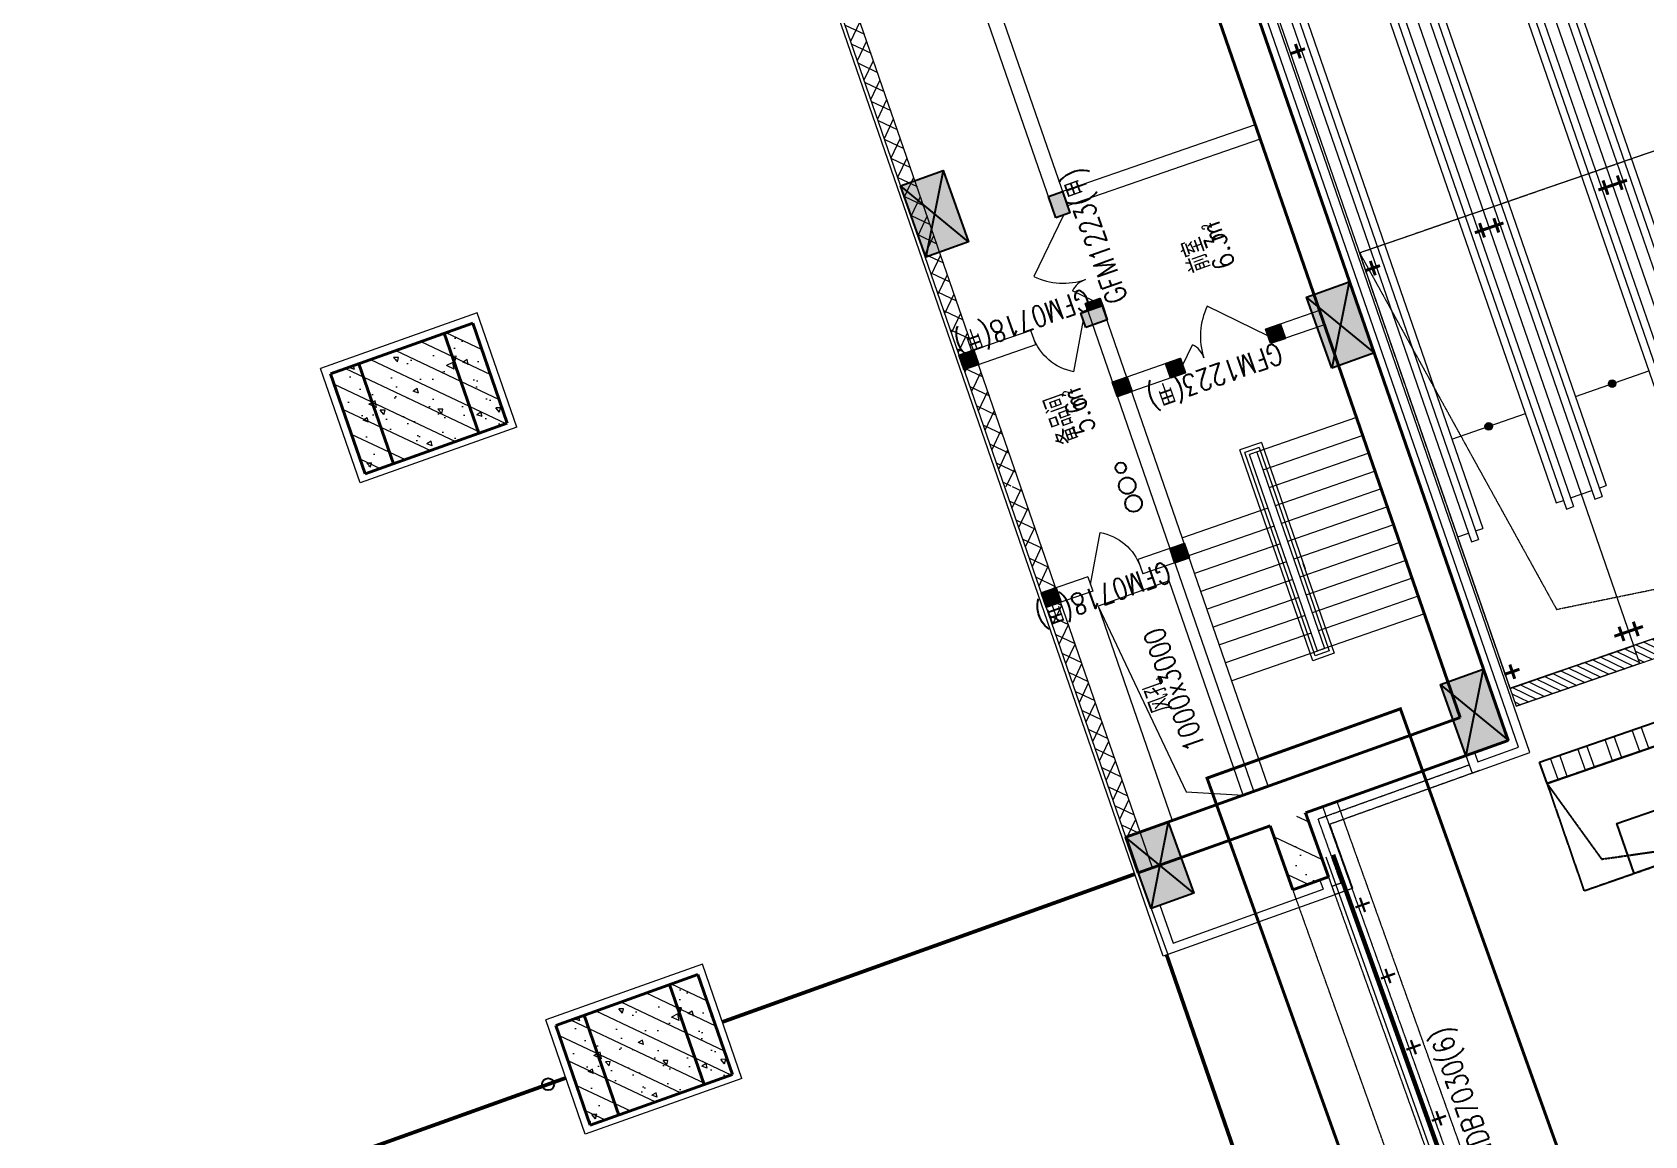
# Model space of a CAD drawing. Header units: millimetres. Extents: x 395197 to 699875, y 745 to 708816.
# Drawn here: x 431702 to 453051, y 447387 to 461988 of the extents above; entities that cross this region are included whole.
import ezdxf
from ezdxf.enums import TextEntityAlignment as Align

# ---------------------------------------------------------------- set-up
doc = ezdxf.new("R2010")
doc.units = ezdxf.units.MM
for name, pattern in [('CONTINOUS', [0]), ('DASH', [0.35, 0.25, -0.1]), ('DIVIDE', [31.75, 12.7, -6.35, 0, -6.35, 0, -6.35])]:
    doc.linetypes.add(name, pattern=pattern)
for name, color, linetype in [('0-GPS', 36, 'Continuous'), ('gpsylk', 40, 'Continuous'), ('R2 柱子调整', 2, 'Continuous'), ('商业阴影', 8, 'Continuous'), ('挡烟', 5, 'DIVIDE'), ('柱', 9, 'Continuous'), ('标注', 3, 'Continuous')]:
    doc.layers.add(name, color=color, linetype=linetype)
for name, color, linetype, lineweight in [('COLUMN', 9, 'Continuous', 13), ('SPACE', 7, 'Continuous', 9), ('STAIR', 2, 'Continuous', 9), ('WALL', 6, 'Continuous', 20), ('WINDOW', 252, 'Continuous', 9), ('吊钩', 175, 'Continuous', 9), ('地墙', 4, 'Continuous', 40), ('填充', 252, 'Continuous', 9), ('孔洞', 30, 'Continuous', 9), ('扶手', 144, 'Continuous', 9), ('柱子装修层', 9, 'Continuous', 9), ('离壁墙', 185, 'Continuous', 9), ('设备', 3, 'Continuous', 9), ('门号', 2, 'Continuous', 20)]:
    doc.layers.add(name, color=color, linetype=linetype, lineweight=lineweight)
doc.styles.add('_HZTXT', font='txt1.shx', dxfattribs={"width": 0.7, "bigfont": 'HZTXT.shx'})

# ---------------------------------------------------------------- blocks, each defined once
blk = doc.blocks.new('平方米')
at = {"layer": 'SPACE', "style": '_HZTXT', "width": 0.8}
for s, height, p in [('m', 256, (-166882, 205269)), ('2', 119, (-166691, 205390))]:
    blk.add_text(s, height=height, rotation=359.89, dxfattribs=at).set_placement(p)
blk = doc.blocks.new('coli]umn')
at = {"layer": 'COLUMN', "linetype": 'ByBlock'}
for points in [[(67234, -391426), (68234, -391426), (68234, -392026), (67234, -392026)], [(76354, -391525), (77354, -391525), (77354, -392125), (76354, -392125)], [(67734, -396032), (68734, -396032), (68734, -396632), (67734, -396632)], [(73158, -396090), (74158, -396090), (74158, -396690), (73158, -396690)]]:
    blk.add_hatch(color=256, dxfattribs=at).paths.add_polyline_path(points)
at = {"layer": 'R2 柱子调整', "color": 8, "linetype": 'Continuous'}
for p, q in [((67234, -392026), (68234, -391426)), ((68234, -392026), (67234, -391426)), ((76354, -392125), (77354, -391525)), ((77354, -392125), (76354, -391525)), ((67734, -396632), (68734, -396032)), ((68734, -396632), (67734, -396032)), ((73158, -396690), (74158, -396090)), ((74158, -396690), (73158, -396090))]:
    blk.add_line(p, q, dxfattribs=at)
at = {"layer": 'R2 柱子调整', "linetype": 'Continuous'}
for points in [[(67234, -391426), (68234, -391426), (68234, -392026), (67234, -392026)], [(76354, -391525), (77354, -391525), (77354, -392125), (76354, -392125)], [(67734, -396032), (68734, -396032), (68734, -396632), (67734, -396632)], [(73158, -396090), (74158, -396090), (74158, -396690), (73158, -396690)]]:
    blk.add_lwpolyline(points, close=True, dxfattribs=at)
blk = doc.blocks.new('$DorLib2D$00000222')
at = {"color": 0}
for p, q in [((0.5, -0.001), (-0.031, 0.53)), ((-0.5, 0), (-0.322, 0.178))]:
    blk.add_line(p, q, dxfattribs=at)
for centre, radius, start, end in [((0.505, -0.002), 0.755, 135.2225, 179.7238), ((-0.501, 0.003), 0.251, 359.7899, 44.4567)]:
    blk.add_arc(centre, radius, start, end, dxfattribs=at)
blk = doc.blocks.new('$DorLib2D$00000228')
at = {"color": 0}
blk.add_line((0.5, 0), (0, 0.866), dxfattribs=at)
blk.add_arc((0.5, 0), 1, 120, 180, dxfattribs=at)

msp = doc.modelspace()

# ---------------------------------------------------------------- hatches: boundary and pattern name
at = {"layer": 'STAIR'}
h = msp.add_hatch(color=256, dxfattribs=at)
h.paths.add_polyline_path([(452572, 457323, 0.414776), (452636, 457292, 0.0086), (452638, 457293), (452613, 457337)])
h.paths.add_polyline_path([(452572, 457323), (452613, 457337), (452590, 457380, 0.331348)])
h.paths.add_polyline_path([(452603, 457387, 0.072383), (452590, 457380), (452613, 457337), (452667, 457356, 0.414776)])
h.paths.add_polyline_path([(452613, 457337), (452638, 457293, 0.403616), (452667, 457356)])
h = msp.add_hatch(color=256, dxfattribs=at)
h.paths.add_polyline_path([(450937, 456757, 0.414776), (451001, 456727, 0.0086), (451003, 456728), (450978, 456772)])
h.paths.add_polyline_path([(450937, 456757), (450978, 456772), (450955, 456814, 0.331348)])
h.paths.add_polyline_path([(450968, 456821, 0.072383), (450955, 456814), (450978, 456772), (451032, 456791, 0.414776)])
h.paths.add_polyline_path([(450978, 456772), (451003, 456728, 0.403616), (451032, 456791)])
h = msp.add_hatch(dxfattribs=at)
h.set_pattern_fill('ANSI31', color=256, scale=25, angle=-70.9236, style=0)
h.set_pattern_definition([(334.0763804, (2869073.82, 8892401.89), (34.7005739, 71.38809984), [])])
h.paths.add_polyline_path([(452903, 453872), (452985, 453636), (454620, 454201), (454538, 454437)])
h = msp.add_hatch(dxfattribs=at)
h.set_pattern_fill('ANSI31', color=256, scale=25, angle=-70.9236, style=0)
h.set_pattern_definition([(334.0763804, (2867438.82, 8891836.48), (34.7005739, 71.38809984), [])])
h.paths.add_polyline_path([(451268, 453306), (451350, 453070), (452985, 453636), (452903, 453872)])
at = {"layer": '填充'}
h = msp.add_hatch(dxfattribs=at)
h.set_pattern_fill('ANSI37', color=252, scale=120, angle=109.699, style=0)
h.set_pattern_definition([(154.69898, (613992.78, 549988.95), (-81.41474, -172.22628), []), (244.69898, (613992.78, 549988.95), (172.22628, -81.41474), [])])
h.paths.add_polyline_path([(444729, 456152), (444777, 456013), (444777, 456013), (444777, 456013), (444580, 455972), (444709, 455599), (441960, 463546), (441970, 463517), (441905, 463705), (441960, 463546), (442159, 463582), (442094, 463771), (441905, 463705), (441970, 463517), (441960, 463546), (441905, 463705), (442094, 463771), (444712, 456202)])
h.paths.add_polyline_path([(441365, 465266), (441398, 465172), (441587, 465237), (441554, 465331)])
h.paths.add_polyline_path([(439209, 471503), (441317, 465407), (441506, 465472), (439398, 471568)])
h.paths.add_polyline_path([(438882, 472448), (439191, 471553), (439380, 471618), (439071, 472513)])
h.paths.add_polyline_path([(437509, 476417), (437784, 475621), (437973, 475687), (437698, 476482)])
h.paths.add_polyline_path([(436299, 479914), (437444, 476606), (437633, 476671), (436488, 479979)])
h.paths.add_polyline_path([(434124, 486205), (435777, 481426), (435966, 481491), (434354, 486151)])
h.paths.add_polyline_path([(446182, 451338), (446371, 451405), (444963, 455475), (444777, 456013), (444588, 455948)])
h = msp.add_hatch(dxfattribs=at)
h.set_pattern_fill('钢筋混凝土', color=252, scale=100, angle=109.699, style=0)
h.set_pattern_definition([(154.699, (437474.8, 457598.38), (-106.843, -226.02), []), (159.7, (437474.8, 457598.4), (-182.7, 696.44), [75, -825]), (104.7, (437474.8, 457598.4), (-661.4, -384.18), [60, -660]), (210.15, (437459.6, 457656.4), (-844.1, 312.26), [63.74, -701.14]), (155.883, (437286.5, 457531), (-203.9, 1060.58), [112.5, -1237.5]), (206.335, (437269.5, 457619.3), (-1232.16, 551.6), [95.6, -1051.7]), (100.883, (437286.5, 457531), (-1232.16, 551.6), [90, -990]), (130.7, (437299.9, 457641.96), (177.85, 697.69), [75, -825]), (75.7, (437299.9, 457642), (-764.73, -15.36), [60, -660]), (181.15, (437314.7, 457700.1), (-586.88, 682.33), [63.74, -701.14]), (147.199, (437474.8, 457598.38), (-317.51, -100.763), [0, -652, 0, -670, 0, -662.5]), (117.199, (437474.8, 457598.38), (-460.004, 114.726), [0, -382, 0, -637, 0, -252.5]), (77.199, (437549.97, 457388.43), (-158.705, 510.184), [0, -250, 0, -780, 0, -1035]), (67.2, (437583.7, 457294.3), (-290.83, 515.31), [0, -325, 0, -518, 0, -735])])
h.paths.add_polyline_path([(437157, 458007), (437386, 457345), (437762, 457480), (437534, 458141)])
h.paths.add_polyline_path([(437386, 457345), (437615, 456683), (437991, 456818), (437762, 457480)])
h.paths.add_polyline_path([(435651, 457467), (435879, 456806), (436256, 456940), (436027, 457602)])
h.paths.add_polyline_path([(435879, 456806), (436108, 456144), (436485, 456279), (436256, 456940)])
h.paths.add_polyline_path([(436256, 456940), (436485, 456279), (437615, 456683), (437386, 457345)])
h.paths.add_polyline_path([(436027, 457602), (436256, 456940), (437386, 457345), (437157, 458007)])
h = msp.add_hatch(dxfattribs=at)
h.set_pattern_fill('钢筋混凝土', color=252, scale=150, angle=109.699, style=0)
h.set_pattern_definition([(154.69898, (625805.57, 547374.84), (-160.2652, -339.0281), []), (159.699, (625805.6, 547374.8), (-274.04, 1044.654), [112.5, -1237.5]), (104.699, (625805.6, 547374.8), (-992.102, -576.2684), [90, -990]), (210.1504, (625782.7, 547461.9), (-1266.1414, 468.3866), [95.61, -1051.713]), (155.8832, (625523.1, 547273.7), (-305.868, 1590.863), [168.75, -1856.25]), (206.3346, (625497.6, 547406.3), (-1848.246, 827.413), [143.415, -1577.57]), (100.8832, (625523.1, 547273.7), (-1848.246, 827.412), [135, -1485]), (130.699, (625543.2, 547440.2), (266.7776, 1046.5322), [112.5, -1237.5]), (75.699, (625543.2, 547440.2), (-1147.092, -23.035), [90, -990]), (181.1504, (625565.4, 547527.4), (-880.314, 1023.4977), [95.61, -1051.713]), (147.19898, (625805.57, 547374.84), (-476.2659, -151.1447), [0, -978, 0, -1005, 0, -993.75]), (117.19898, (625805.57, 547374.84), (-690.0067, 172.0891), [0, -573, 0, -955.5, 0, -378.75]), (77.19898, (625918.32, 547059.9), (-238.0578, 765.2761), [0, -375, 0, -1170, 0, -1552.5]), (67.199, (625968.9, 546918.7), (-436.239, 772.9693), [0, -487.5, 0, -777, 0, -1102.5])])
h.paths.add_polyline_path([(448276, 451557), (448090, 451490), (448393, 450643), (448570, 450706)])
h.paths.add_polyline_path([(448560, 451658), (448276, 451557), (448570, 450706), (448864, 450811)])
h = msp.add_hatch(dxfattribs=at)
h.set_pattern_fill('钢筋混凝土', color=252, scale=100, angle=109.699, style=0)
h.set_pattern_definition([(154.699, (440455.8, 448978.92), (-106.843, -226.02), []), (159.7, (440455.8, 448978.9), (-182.7, 696.44), [75, -825]), (104.7, (440455.8, 448978.9), (-661.4, -384.18), [60, -660]), (210.15, (440440.6, 449036.96), (-844.1, 312.26), [63.74, -701.14]), (155.883, (440267.5, 448911.5), (-203.9, 1060.58), [112.5, -1237.5]), (206.335, (440250.5, 448999.9), (-1232.16, 551.6), [95.6, -1051.7]), (100.883, (440267.5, 448911.5), (-1232.16, 551.6), [90, -990]), (130.7, (440280.9, 449022.5), (177.85, 697.69), [75, -825]), (75.7, (440280.9, 449022.5), (-764.73, -15.36), [60, -660]), (181.15, (440295.7, 449080.65), (-586.88, 682.33), [63.74, -701.14]), (147.199, (440455.8, 448978.92), (-317.51, -100.763), [0, -652, 0, -670, 0, -662.5]), (117.199, (440455.8, 448978.92), (-460.004, 114.726), [0, -382, 0, -637, 0, -252.5]), (77.199, (440530.97, 448768.97), (-158.705, 510.184), [0, -250, 0, -780, 0, -1035]), (67.2, (440564.7, 448674.8), (-290.83, 515.31), [0, -325, 0, -518, 0, -735])])
h.paths.add_polyline_path([(440138, 449387), (440367, 448725), (440743, 448860), (440515, 449522)])
h.paths.add_polyline_path([(440367, 448725), (440596, 448064), (440972, 448199), (440743, 448860)])
h.paths.add_polyline_path([(438632, 448848), (438860, 448186), (439237, 448321), (439008, 448983)])
h.paths.add_polyline_path([(438860, 448186), (439089, 447525), (439466, 447659), (439237, 448321)])
h.paths.add_polyline_path([(439237, 448321), (439466, 447659), (440596, 448064), (440367, 448725)])
h.paths.add_polyline_path([(439008, 448983), (439237, 448321), (440367, 448725), (440138, 449387)])
at = {"layer": '孔洞'}
h = msp.add_hatch(dxfattribs=at)
h.set_pattern_fill('ANSI32', color=8, scale=80, angle=424.699, style=0)
h.set_pattern_definition([(109.69898, (625936.3, 546996.78), (-358.70256, -128.4269), []), (109.69898, (626013.08, 547159.16), (-358.70256, -128.4269), [])])
h.paths.add_polyline_path([(451583, 452304), (451681, 452021), (458238, 454288), (458140, 454572)])
at = {"layer": '柱'}
for points in [[(445252, 459533), (445155, 459817), (445344, 459882), (445441, 459598)], [(445651, 458084), (445586, 458273), (445870, 458371), (445935, 458182)], [(445680, 458306), (445648, 458400), (445837, 458466), (445870, 458371)], [(448101, 457873), (448036, 458062), (448225, 458127), (448290, 457938)], [(444042, 457527), (443976, 457716), (444165, 457782), (444231, 457593)], [(446778, 457415), (446712, 457604), (446901, 457670), (446967, 457481)], [(446070, 457171), (446004, 457360), (446193, 457425), (446259, 457236)], [(446831, 454969), (446766, 455158), (446955, 455224), (447020, 455035)], [(445130, 454381), (445065, 454570), (445254, 454635), (445319, 454446)]]:
    msp.add_hatch(color=252, dxfattribs=at).paths.add_polyline_path(points)

# ---------------------------------------------------------------- linework, layer by layer
at = {"layer": '0-GPS', "linetype": 'DASH', "elevation": 0}
for points in [[(453647, 452700), (451757, 452047), (452247, 450629), (454137, 451283), (453647, 452700)], [(451757, 452047), (452480, 451047), (454137, 451283)]]:
    msp.add_lwpolyline(points, dxfattribs=at)
at = {"layer": '0-GPS', "elevation": 0}
msp.add_lwpolyline([(454137, 451283), (452909, 450858), (452680, 451520), (453908, 451944)], close=True, dxfattribs=at)
at = {"layer": 'gpsylk', "linetype": 'CONTINOUS', "lineweight": -3}
for p, q in [((451659, 452330, 0), (458140, 454572, 0)), ((451757, 452047, 0), (458238, 454288, 0))]:
    msp.add_line(p, q, dxfattribs=at)
at = {"layer": 'gpsylk', "linetype": 'CONTINOUS', "lineweight": -3, "elevation": 0}
msp.add_lwpolyline([(451757, 452047), (451659, 452330)], dxfattribs=at)
at = {"layer": 'gpsylk', "linetype": 'CONTINOUS', "lineweight": -2}
for centre, radius in [((446114, 456225, 0), 70), ((446199, 455989, 0), 110), ((446283, 455754, 0), 110)]:
    msp.add_circle(centre, radius, dxfattribs=at)
at = {"layer": 'gpsylk', "linetype": 'CONTINOUS', "lineweight": -3}
msp.add_circle((438532, 448069, 0), 79.5, dxfattribs=at)
at = {"layer": 'STAIR'}
for p, q in [((454121, 456409, 0), (448492, 472686, 0)), ((454176, 456555, 0), (448587, 472719, 0)), ((453515, 456326, 0), (447925, 472490, 0)), ((453649, 456246, 0), (448019, 472523, 0)), ((453743, 456278, 0), (448114, 472556, 0)), ((454538, 454437, 0), (448256, 472605, 0)), ((454027, 456376, 0), (448398, 472654, 0)), ((446621, 472039, 0), (452903, 453872, 0)), ((446763, 472088, 0), (452392, 455811, 0)), ((446857, 472121, 0), (452486, 455844, 0)), ((446952, 472154, 0), (452541, 455990, 0)), ((446290, 471925, 0), (451880, 455761, 0)), ((446385, 471958, 0), (452014, 455680, 0)), ((446479, 471990, 0), (452108, 455713, 0)), ((444986, 471474, 0), (451350, 453070, 0)), ((445128, 471523, 0), (450757, 455246, 0)), ((445222, 471556, 0), (450851, 455278, 0)), ((445317, 471588, 0), (450906, 455424, 0)), ((449235, 456890, 0), (447818, 456400, 0)), ((449317, 456653, 0), (447994, 456196, 0)), ((448717, 453801, 0), (447818, 456400, 0)), ((447913, 456432, 0), (448812, 453833, 0)), ((449399, 456417, 0), (448076, 455960, 0)), ((449481, 456181, 0), (448158, 455723, 0)), ((449562, 455945, 0), (448240, 455487, 0)), ((452069, 455826, 0), (452211, 455875, 0)), ((452211, 455875, 0), (452352, 455924, 0)), ((452392, 455811, 0), (452486, 455844, 0)), ((452447, 455957, 0), (452541, 455990, 0)), ((448063, 455691, 0), (446929, 455298, 0)), ((449644, 455708, 0), (448321, 455251, 0)), ((451880, 455761, 0), (451974, 455794, 0)), ((452014, 455680, 0), (452108, 455713, 0)), ((448145, 455454, 0), (447011, 455062, 0)), ((449726, 455472, 0), (448403, 455015, 0)), ((450812, 455392, 0), (450906, 455424, 0)), ((448227, 455218, 0), (447092, 454826, 0)), ((449807, 455236, 0), (448485, 454778, 0)), ((450576, 455310, 0), (450717, 455359, 0)), ((450757, 455246, 0), (450851, 455278, 0)), ((448309, 454982, 0), (447174, 454590, 0)), ((449889, 455000, 0), (448566, 454542, 0)), ((448390, 454746, 0), (447256, 454353, 0)), ((449971, 454763, 0), (448648, 454306, 0)), ((450053, 454527, 0), (448730, 454070, 0)), ((448472, 454509, 0), (447337, 454117, 0)), ((452903, 453872, 0), (454538, 454437, 0)), ((452903, 453872, 0), (454538, 454437, 0)), ((448554, 454273, 0), (447419, 453881, 0)), ((450134, 454291, 0), (448812, 453833, 0)), ((452985, 453636, 0), (454620, 454201, 0)), ((448635, 454037, 0), (447501, 453645, 0)), ((448717, 453801, 0), (447583, 453408, 0)), ((451268, 453306, 0), (452903, 453872, 0)), ((451268, 453306, 0), (452903, 453872, 0)), ((452985, 453636, 0), (452903, 453872, 0)), ((452985, 453636, 0), (451350, 453070, 0)), ((451350, 453070, 0), (452985, 453636, 0))]:
    msp.add_line(p, q, dxfattribs=at)
at = {"layer": 'STAIR', "linetype": 'DASH', "ltscale": 0.8}
msp.add_line((448812, 453833, 0), (448717, 453801, 0), dxfattribs=at)
at = {"layer": 'STAIR', "linetype": 'DASH'}
msp.add_line((451268, 453306, 0), (452903, 453872, 0), dxfattribs=at)
at = {"layer": 'STAIR', "elevation": 0}
for points in [[(452133, 457171), (453106, 457508)], [(450498, 456606), (451471, 456942)]]:
    msp.add_lwpolyline(points, dxfattribs=at)
at = {"layer": 'STAIR'}
for centre in [(452620, 457339, 0), (450985, 456774, 0)]:
    msp.add_circle(centre, 50, dxfattribs=at)
at = {"layer": 'WALL'}
for p, q in [((446346, 450866, 0), (441888, 463754, 0)), ((446535, 450931, 0), (442077, 463819, 0)), ((445253, 459533, 0), (443855, 463575, 0)), ((445442, 459599, 0), (444044, 463641, 0)), ((447895, 460764, 0), (445344, 459882, 0)), ((447961, 460575, 0), (445409, 459693, 0)), ((445442, 459599, 0), (445253, 459533, 0)), ((445834, 458465, 0), (445645, 458399, 0)), ((447877, 451945, 0), (445645, 458399, 0)), ((448065, 452013, 0), (445834, 458465, 0)), ((448745, 458307, 0), (448036, 458062, 0)), ((444924, 458044, 0), (443976, 457716, 0)), ((444989, 457855, 0), (444924, 458044, 0)), ((448101, 457873, 0), (448036, 458062, 0)), ((448811, 458118, 0), (448101, 457873, 0)), ((444042, 457527, 0), (444989, 457855, 0)), ((446901, 457670, 0), (446193, 457425, 0)), ((446966, 457481, 0), (446901, 457670, 0)), ((446966, 457481, 0), (446259, 457236, 0)), ((446955, 455224, 0), (446340, 455011, 0)), ((446340, 455011, 0), (446406, 454822, 0)), ((447020, 455035, 0), (446406, 454822, 0)), ((445679, 454782, 0), (445065, 454570, 0)), ((445679, 454782, 0), (445744, 454593, 0)), ((445744, 454593, 0), (445130, 454381, 0))]:
    msp.add_line(p, q, dxfattribs=at)
at = {"layer": 'WALL', "elevation": 0}
msp.add_lwpolyline([(445932, 458181), (445651, 458084), (445586, 458273), (445867, 458370)], dxfattribs=at)
at = {"layer": 'WINDOW'}
msp.add_line((451384, 443942, 0), (448831, 451072, 0), dxfattribs=at)
at = {"layer": 'WINDOW', "linetype": 'DASH', "elevation": 0}
for points in [[(448975, 451807), (451964, 443456)], [(448786, 451740), (451776, 443389)], [(448864, 450811), (451223, 444221)], [(450752, 444053), (448393, 450643)]]:
    msp.add_lwpolyline(points, dxfattribs=at)
at = {"layer": 'WINDOW', "const_width": 60, "elevation": 0}
msp.add_lwpolyline([(451478, 443975), (448925, 451105)], dxfattribs=at)
at = {"layer": '吊钩', "const_width": 30, "elevation": 0}
for points in [[(449220, 450408), (449409, 450476)], [(449348, 450348), (449281, 450536)], [(449558, 449467), (449746, 449534)], [(449685, 449406), (449618, 449595)], [(449895, 448525), (450083, 448593)], [(450022, 448465), (449955, 448653)], [(450360, 447523), (450292, 447712)], [(450232, 447584), (450420, 447651)]]:
    msp.add_lwpolyline(points, dxfattribs=at)
at = {"layer": '商业阴影', "color": 7, "linetype": 'DASH', "ltscale": 2, "const_width": 40, "elevation": 0}
msp.add_lwpolyline([(454122, 432941), (447256, 452119), (449816, 453036), (456682, 433857)], close=True, dxfattribs=at)
at = {"layer": '地墙', "ltscale": 5}
for p, q in [((450607, 452922, 0), (446171, 465752, 0)), ((451242, 452618, 0), (446807, 465442, 0)), ((435651, 457467, 0), (437534, 458141, 0)), ((437615, 456683, 0), (437157, 458007, 0)), ((437991, 456818, 0), (437534, 458141, 0)), ((436485, 456279, 0), (436027, 457602, 0)), ((436108, 456144, 0), (435651, 457467, 0)), ((436108, 456144, 0), (437991, 456818, 0)), ((450607, 452922, 0), (446182, 451338, 0)), ((451242, 452618, 0), (448560, 451658, 0)), ((446346, 450865, 0), (446182, 451338, 0)), ((448090, 451490, 0), (446346, 450865, 0)), ((448393, 450643, 0), (448864, 450811, 0)), ((438632, 448848, 0), (440515, 449522, 0)), ((440972, 448199, 0), (440515, 449522, 0)), ((440596, 448064, 0), (440138, 449387, 0)), ((439466, 447659, 0), (439008, 448983, 0)), ((439089, 447525, 0), (438632, 448848, 0)), ((439089, 447525, 0), (440972, 448199, 0))]:
    msp.add_line(p, q, dxfattribs=at)
at = {"layer": '地墙', "linetype": 'ByBlock', "elevation": 0}
for points in [[(448864, 450811), (448560, 451658)], [(448393, 450643), (448090, 451490)]]:
    msp.add_lwpolyline(points, dxfattribs=at)
at = {"layer": '孔洞', "linetype": 'DASH', "elevation": 0}
for points in [[(449275, 459071), (455815, 461333), (457808, 455568), (451268, 453306), (449275, 459071)], [(449275, 459071), (451883, 454352), (457808, 455568)]]:
    msp.add_lwpolyline(points, dxfattribs=at)
at = {"layer": '孔洞', "elevation": 0}
for points in [[(446755, 454730), (445814, 454393), (446794, 451557), (447736, 451894), (446755, 454730)], [(445814, 454393), (446981, 451936), (447736, 451894)]]:
    msp.add_lwpolyline(points, dxfattribs=at)
at = {"layer": '扶手'}
for p, q in [((447975, 456559, 0), (447691, 456461, 0)), ((448655, 453673, 0), (447691, 456461, 0)), ((447944, 456496, 0), (447755, 456430, 0)), ((447944, 456496, 0), (448515, 454843, 0)), ((447975, 456559, 0), (448553, 454887, 0)), ((448686, 453737, 0), (447755, 456430, 0)), ((448526, 454964, 0), (448938, 453771, 0)), ((448515, 454843, 0), (448875, 453802, 0)), ((448938, 453771, 0), (448655, 453673, 0)), ((448875, 453802, 0), (448686, 453737, 0))]:
    msp.add_line(p, q, dxfattribs=at)
at = {"layer": '挡烟', "linetype": 'DASH', "const_width": 50, "elevation": 0}
for points in [[(446298, 450849), (440838, 448892)], [(448846, 443636), (446721, 449779)], [(438766, 448152), (431727, 445632)]]:
    msp.add_lwpolyline(points, dxfattribs=at)
at = {"layer": '柱', "color": 0, "elevation": 0}
for points in [[(445252, 459533), (445155, 459817), (445344, 459882), (445441, 459598)], [(445651, 458084), (445586, 458273), (445870, 458371), (445935, 458182)], [(445680, 458306), (445648, 458400), (445837, 458466), (445870, 458371)], [(448101, 457873), (448036, 458062), (448225, 458127), (448290, 457938)], [(444042, 457527), (443976, 457716), (444165, 457782), (444231, 457593)], [(446778, 457415), (446712, 457604), (446901, 457670), (446967, 457481)], [(446070, 457171), (446004, 457360), (446193, 457425), (446259, 457236)], [(446831, 454969), (446766, 455158), (446955, 455224), (447020, 455035)], [(445130, 454381), (445065, 454570), (445254, 454635), (445319, 454446)]]:
    msp.add_lwpolyline(points, close=True, dxfattribs=at)
at = {"layer": '柱子装修层'}
for p, q in [((437593, 458276, 0), (435520, 457538, 0)), ((438116, 456763, 0), (437593, 458276, 0)), ((436043, 456026, 0), (435520, 457538, 0)), ((438116, 456763, 0), (436043, 456026, 0)), ((440574, 449656, 0), (438501, 448919, 0)), ((441097, 448144, 0), (440574, 449656, 0)), ((439024, 447406, 0), (438501, 448919, 0)), ((441097, 448144, 0), (439024, 447406, 0))]:
    msp.add_line(p, q, dxfattribs=at)
at = {"layer": '离壁墙'}
for p, q in [((446674, 449762, 0), (441841, 463738, 0)), ((448948, 450576, 0), (446674, 449762, 0)), ((446807, 449937, 0), (448794, 450649, 0))]:
    msp.add_line(p, q, dxfattribs=at)
at = {"layer": '离壁墙', "elevation": 0}
for points in [[(450796, 452459), (450840, 452336), (451378, 452529), (444844, 471425)], [(450683, 452418), (450767, 452183), (451531, 452456), (444957, 471464)], [(448751, 450771), (448794, 450649)], [(448864, 450811), (448948, 450576)], [(446516, 450395), (446735, 449784)], [(446629, 450436), (446807, 449937)]]:
    msp.add_lwpolyline(points, dxfattribs=at)
at = {"layer": '离壁墙', "linetype": 'DASH', "elevation": 0}
for points in [[(448907, 450689), (449030, 450733), (448727, 451580), (450727, 452296)], [(450880, 452224), (448880, 451507), (449183, 450660), (448948, 450576)]]:
    msp.add_lwpolyline(points, dxfattribs=at)
at = {"layer": '设备', "color": 5, "linetype": 'Continuous', "const_width": 40, "elevation": 0}
for points in [[(448364, 461706), (448553, 461771)], [(448491, 461644), (448426, 461833)], [(452753, 459904), (452688, 460093)], [(452437, 459901), (452626, 459966)], [(452564, 459839), (452499, 460028)], [(452626, 459966), (452816, 460031)], [(450929, 459274), (450864, 459463)], [(450991, 459401), (451181, 459466)], [(451118, 459339), (451053, 459528)], [(450802, 459336), (450991, 459401)], [(449356, 458835), (449546, 458901)], [(449483, 458773), (449418, 458963)], [(452776, 453934), (452711, 454123)], [(452838, 454061), (453027, 454126)], [(452965, 453999), (452900, 454188)], [(452649, 453996), (452838, 454061)], [(451203, 453495), (451392, 453560)], [(451330, 453433), (451265, 453622)]]:
    msp.add_lwpolyline(points, dxfattribs=at)

# ---------------------------------------------------------------- block references
at = {"layer": 'SPACE', "rotation": 109.698980389513}
for p in [(584501, 685567, 0), (582659, 683369, 0)]:
    msp.add_blockref('平方米', p, dxfattribs=at)
at = {"layer": 'WINDOW', "linetype": 'ByBlock'}
for name, p, xscale, yscale, zscale, rotation in [('$DorLib2D$00000222', (445551, 459001, 0), -1200, -1200, -1200, 289.1593670296546), ('$DorLib2D$00000222', (447500, 457775, 0), -1199.999999999999, -1199.999999999999, -1199.999999999999, 198.8584942430596), ('$DorLib2D$00000228', (445286, 458068, 0), -700, 700.0000000000001, -700, 199.5788541936679), ('$DorLib2D$00000228', (446044, 454798, 0), 699.9999999999994, -700.0000000000001, 699.9999999999994, 199.578854193668)]:
    msp.add_blockref(name, p, dxfattribs=dict(at, xscale=xscale, yscale=yscale, zscale=zscale, rotation=rotation))
at = {"layer": '标注', "rotation": 109.698980389513}
msp.add_blockref('coli]umn', (100660, 255154, 0), dxfattribs=at)

# ---------------------------------------------------------------- texts
at = {"layer": 'SPACE', "style": '_HZTXT', "width": 0.8}
for s, p in [('前室', (447091, 459036, 0)), ('备品间', (445307, 456861, 0)), ('1000x3000', (446823, 453289, 0)), ('风孔', (446587, 453205, 0)), ('LFMDB7030(6)', (450706, 447776, 0))]:
    msp.add_text(s, height=280, rotation=109.699, dxfattribs=at).set_placement(p, align=Align.MIDDLE)
for s, p in [('6.3', (447635, 458911, 0)), ('5.6', (445787, 456731, 0))]:
    msp.add_text(s, height=280, rotation=109.699, dxfattribs=at).set_placement(p)
at = {"layer": '门号', "color": 2, "style": '_HZTXT', "width": 0.8}
for s, rotation, p in [('GFM1223(甲)', 109.7933, (446209, 458461, 0)), ('GFM0718(甲)', 199.4789, (445645, 458599, 0)), ('GFM1223(甲)', 199.4924, (448193, 457885, 0)), ('GFM0718(甲)', 199.4789, (446717, 454991, 0))]:
    msp.add_text(s, height=280, rotation=rotation, dxfattribs=at).set_placement(p)

doc.saveas('drawing.dxf')
